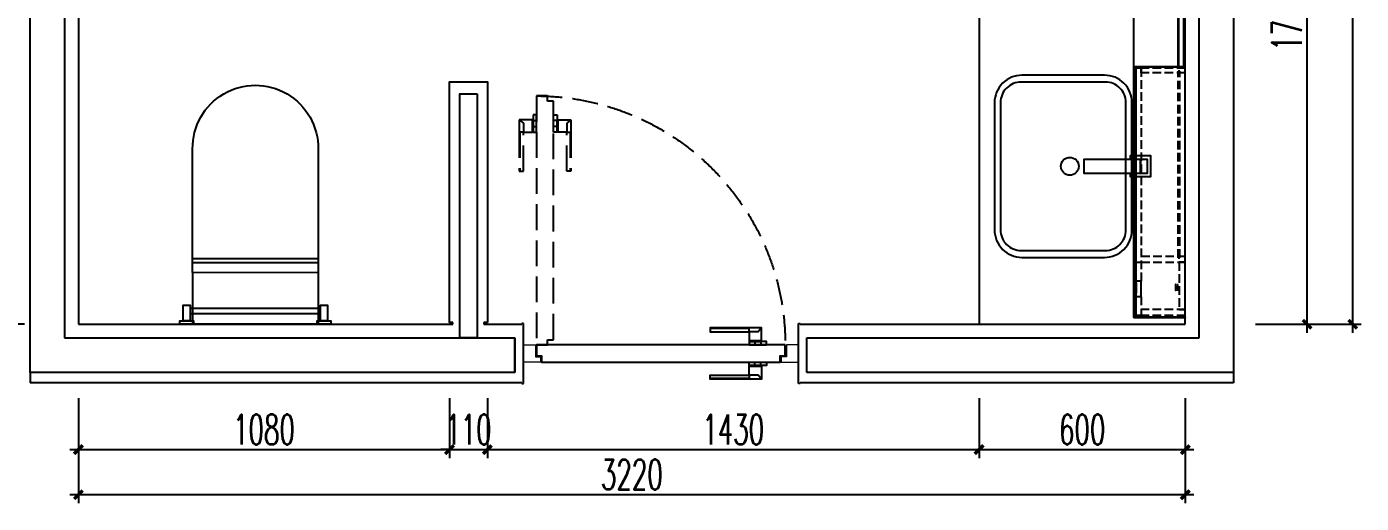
# Model space of a CAD drawing. Header units: inches. Extents: x 24920 to 61775, y 10942 to 38819.
# Drawn here: x 43937 to 47820, y 19195 to 20581 of the extents above; entities that cross this region are included whole.
import ezdxf

# ---------------------------------------------------------------- set-up
doc = ezdxf.new("R2010")
doc.units = ezdxf.units.IN
doc.header["$MEASUREMENT"] = 0
doc.header["$PDMODE"] = 1
for name, pattern in [('__DASH', [0.35, 0.25, -0.1]), ('DASH', [0.35, 0.25, -0.1]), ('DOT2', [0.125, 0, -0.125]), ('JIS_02_4.0', [5.5, 4, -1.5])]:
    doc.linetypes.add(name, pattern=pattern)
for name, color, linetype in [('A-新隔墙', 4, 'Continuous'), ('BS-SHORT CABINET', 40, 'Continuous'), ('DOOR', 60, 'Continuous'), ('DOOR--02', 8, 'Continuous'), ('DS-FINISH', 20, 'Continuous'), ('FF-FIXT', 2, 'Continuous'), ('FF-PLAN-BATH-洁具', 144, 'DOT2'), ('P-洁具及配件（地坪图不显示）', 143, 'Continuous'), ('WALL', 2, 'Continuous')]:
    doc.layers.add(name, color=color, linetype=linetype)
doc.layers.add('五金线', color=251, linetype='JIS_02_4.0', lineweight=13)
doc.styles.add('DIM', font='simplex.shx', dxfattribs={"width": 0.6, "bigfont": 'extfont.shx'})
doc.dimstyles.new('1比25', dxfattribs={"dimscale": 25, "dimtxt": 3.5, "dimasz": 1, "dimexe": 1, "dimexo": 1, "dimgap": 0.6, "dimtad": 1, "dimdec": 0, "dimrnd": 5, "dimzin": 0, "dimdsep": 46, "dimtxsty": 'DIM', "dimblk": 'ARCHTICK', "dimcen": 0.09, "dimdle": 1, "dimclrd": 1, "dimclre": 1, "dimclrt": 1, "dimadec": 0, "dimazin": 0, "dimtfac": 1, "dimtdec": 0, "dimtix": 1, "dimtmove": 2, "dimatfit": 3, "dimldrblk": '引线箭头（自定义）', "dimfxl": 0, "dimtolj": 1, "dimtzin": 0, "dimarcsym": 0})

# ---------------------------------------------------------------- blocks, each defined once
blk = doc.blocks.new('A$C1D4C37A8')
at = {"layer": 'FF-FIXT', "ltscale": 200}
for p, q in [((505.1, 365), (505, 0)), ((515, 0), (515.1, 365)), ((545.1, 365), (695, 365)), ((695, 0), (695, 365)), ((545, 0), (695, 0))]:
    blk.add_line(p, q, dxfattribs=at)
blk.add_lwpolyline([(185.1, 365.1), (545.1, 365), (545, 0), (185, 0.1, -1.013792)], format="xyb", close=True, dxfattribs=at)
blk = doc.blocks.new('M-700')
at = {"layer": 'DOOR'}
blk.add_lwpolyline([(-762, 50), (-38, 50), (-38, 18), (-53, 18), (-53, 0), (-747, 0), (-747, 18), (-762, 18), (-762, 50)], dxfattribs=at)
at = {"layer": 'DOOR--02', "linetype": 'DASH', "ltscale": 300}
for p, q in [((-136, 669), (-136, 555)), ((10, 669), (10, 555))]:
    blk.add_line(p, q, dxfattribs=at)
at = {"layer": 'DOOR--02'}
for p, q in [((-657, 98), (-543, 98)), ((-657, -48), (-543, -48))]:
    blk.add_line(p, q, dxfattribs=at)
at = {"layer": 'DOOR--02', "linetype": 'DASH', "ltscale": 300}
for points in [[(-38, 774), (-38, 50), (-70, 50), (-70, 65), (-88, 65), (-88, 759), (-70, 759), (-70, 774), (-38, 774)], [(-100, 670), (-100, 704.5), (-138, 704.5), (-138, 661.5)], [(-138, 704.5), (-126, 695), (-126, 669)], [(-88, 668.7), (-88, 719), (-98, 719), (-98, 668.7), (-88, 668.7)], [(-98, 702.5), (-88, 702.5)], [(-38, 719), (-38, 719)], [(-38, 668.7), (-38, 719), (-28, 719), (-28, 668.7), (-38, 668.7)], [(-28, 702.5), (-38, 702.5)], [(-26, 670), (-26, 704.5), (12, 704.5), (12, 661.5)], [(12, 704.5), (0, 695), (0, 669)], [(-138, 669), (-138, 555), (-126, 555), (-126, 669)], [(-128, 669), (-138, 669)], [(-128, 669), (-100, 669), (-100, 669)], [(-98, 685.5), (-88, 685.5)], [(-28, 685.5), (-38, 685.5)], [(2, 669), (-26, 669), (-26, 669)], [(12, 669), (12, 555), (0, 555), (0, 669)], [(2, 669), (12, 669)]]:
    blk.add_lwpolyline(points, dxfattribs=at)
for points in [[(-100, 704), (-100, 669.5), (-98, 669.5), (-98, 704)], [(-26, 704), (-26, 669.5), (-28, 669.5), (-28, 704)]]:
    blk.add_lwpolyline(points, close=True, dxfattribs=at)
at = {"layer": 'DOOR--02'}
for points in [[(-658, 62), (-692.5, 62), (-692.5, 100), (-649.5, 100)], [(-657, 100), (-543, 100), (-543, 88), (-657, 88)], [(-657, 90), (-657, 100)], [(-657, 90), (-657, 62), (-657, 62)], [(-656.7, 50), (-707, 50), (-707, 60), (-656.7, 60), (-656.7, 50)], [(-707, 50), (-707, 50)], [(-656.7, 0), (-707, 0), (-707, -10), (-656.7, -10), (-656.7, 0)], [(-658, -12), (-692.5, -12), (-692.5, -50), (-649.5, -50)], [(-657, -40), (-657, -12), (-657, -12)], [(-657, -50), (-543, -50), (-543, -38), (-657, -38)], [(-657, -40), (-657, -50)]]:
    blk.add_lwpolyline(points, dxfattribs=at)
at = {"layer": 'DOOR--02', "ltscale": 0.1}
for points in [[(-692.5, 100), (-683, 88), (-657, 88)], [(-690.5, 60), (-690.5, 50)], [(-673.5, 60), (-673.5, 50)], [(-692.5, -50), (-683, -38), (-657, -38)], [(-690.5, -10), (-690.5, 0)], [(-673.5, -10), (-673.5, 0)]]:
    blk.add_lwpolyline(points, dxfattribs=at)
at = {"layer": 'DOOR--02'}
for points in [[(-692, 62), (-657.5, 62), (-657.5, 60), (-692, 60)], [(-692, -12), (-657.5, -12), (-657.5, -10), (-692, -10)]]:
    blk.add_lwpolyline(points, close=True, dxfattribs=at)
at = {"layer": 'DOOR--02', "linetype": 'DASH', "ltscale": 300}
blk.add_arc((-38, 50), 724, 90, 182.5332, dxfattribs=at)
at = {"layer": 'DS-FINISH', "linetype": 'Continuous', "lineweight": 0, "ltscale": 1000}
for points in [[(-765, 15), (-750, 15), (-750, 0), (-800, 0), (-800, 50), (-765, 50)], [(-35, 15), (-50, 15), (-50, 0), (0, 0), (0, 50), (-35, 50)]]:
    blk.add_lwpolyline(points, close=True, dxfattribs=at)
blk = doc.blocks.new('*U674')
blk.add_blockref('M-700', (0, 0))
blk = doc.blocks.new('A$C61837423')
at = {"layer": '五金线'}
for p, q in [((-0.5, 1, 0), (-0.5, 8, 0)), ((-0.5, 8, 0), (15.5, 8, 0)), ((-0.5, 1, 0), (-0.5, 8, 0)), ((-0.5, 8, 0), (15.5, 8, 0)), ((-0.5, 8, 0), (15.5, 8, 0)), ((0.5, 1, 0), (0.5, 8, 0)), ((0.5, 7, 0), (14.5, 7, 0)), ((5.8, 2.4, 0), (5.1, 1.6, 0)), ((7.5, 2.7, 0), (7.5, 1.3, 0)), ((9.2, 2.4, 0), (9.9, 1.6, 0)), ((14.5, 8, 0), (14.5, 1, 0)), ((15.5, 8, 0), (15.5, 1, 0)), ((15.5, 8, 0), (15.5, 1, 0)), ((15.5, 8, 0), (15.5, 1, 0))]:
    blk.add_line(p, q, dxfattribs=at)
at = {"layer": '五金线', "elevation": 0}
for points in [[(16.5, 0), (-1.5, 0), (-1.5, 1), (16.5, 1)], [(14.5, 7), (0.5, 7), (0.5, 5.2), (14.5, 5.2)], [(11.1, 5.2), (3.9, 5.2), (3.9, 2.7), (11.1, 2.7)]]:
    blk.add_lwpolyline(points, close=True, dxfattribs=at)
blk = doc.blocks.new('A$C320D6F55')
at = {"layer": 'FF-PLAN-BATH-洁具', "color": 2, "linetype": 'ByBlock', "ltscale": 0.5}
blk.add_lwpolyline([(80, -265), (320, -265, 0.414214), (400, -185), (400, 185, 0.414214), (320, 265), (80, 265, 0.414214), (0, 185), (0, -185, 0.414214)], format="xyb", close=True, dxfattribs=at)
at = {"layer": 'FF-PLAN-BATH-洁具', "color": 8, "linetype": 'ByBlock', "ltscale": 0.5}
blk.add_lwpolyline([(77.5, -245), (322.5, -245, 0.414214), (382.5, -185), (382.5, 185, 0.414214), (322.5, 245), (77.5, 245, 0.414214), (17.5, 185), (17.5, -185, 0.414214)], format="xyb", close=True, dxfattribs=at)
for points in [[(425.1, -20), (425.1, 20), (260.1, 20), (260.1, -20)], [(425.1, 20), (425.1, -20), (445.1, -20), (445.1, 20)]]:
    blk.add_lwpolyline(points, close=True, dxfattribs=at)
blk.add_lwpolyline([(395.1, -20), (395.1, -30), (455.1, -30), (455.1, 30), (395.1, 30), (395.1, 20)], dxfattribs=at)
blk.add_circle((219.1, 0), 26, dxfattribs=at)
blk = doc.blocks.new('A$C26907F3B')
at = {"layer": 'BS-SHORT CABINET'}
h = blk.add_hatch(dxfattribs=at)
h.set_pattern_fill('AR-SAND', color=8, scale=0.03)
h.set_pattern_definition([(37.5, (-60670.8478, -15886.3199), (-0.04800094, 1.468239712), [0, -1.15824, 0, -1.2954, 0, -1.23825]), (7.5, (-60670.8478, -15886.32), (1.34856985, 2.1504753), [0, -0.62484, 0, -1.04394, 0, -0.40005]), (327.5, (-60671.785, -15886.32), (2.37297711, 0.004311554), [0, -0.381, 0, -1.3716, 0, -1.7907]), (317.5, (-60671.785, -15886.32), (2.29066936, 0.66878797), [0, -0.1905, 0, -0.89916, 0, -1.0287])])
h.paths.add_polyline_path([(90, 1555.2), (60, 1555.2), (60, 1550.2), (90, 1550.2)])
h = blk.add_hatch(dxfattribs=at)
h.set_pattern_fill('AR-SAND', color=8, scale=0.03)
h.set_pattern_definition([(37.5, (-59861.2367, -15886.3199), (-0.048000939, 1.468239712), [0, -1.15824, 0, -1.2954, 0, -1.23825]), (7.5, (-59861.2367, -15886.32), (1.34856985, 2.1504753), [0, -0.62484, 0, -1.04394, 0, -0.40005]), (327.5, (-59862.1739, -15886.32), (2.37297711, 0.004311554), [0, -0.381, 0, -1.3716, 0, -1.7907]), (317.5, (-59862.174, -15886.32), (2.29066936, 0.66878797), [0, -0.1905, 0, -0.89916, 0, -1.0287])])
h.paths.add_polyline_path([(1649.6, 1555.2), (1679.6, 1555.2), (1679.6, 1550.2), (1649.6, 1550.2)])
at = {"layer": 'BS-SHORT CABINET', "color": 8, "linetype": '__DASH', "ltscale": 100}
for p, q in [((-999.6, 1698.2), (-999.6, 1548.2)), ((-994.6, 1698.2), (-994.6, 1570.2)), ((-500.5, 1682.2, 0), (-981.6, 1682.2, 0)), ((-981.6, 1677.2, 0), (-981.6, 1682.2, 0)), ((-500.5, 1677.2, 0), (-981.6, 1677.2, 0)), ((-976.6, 1698.2), (-976.6, 1570.2)), ((-505.5, 1698.2, 0), (-505.5, 1570.2, 0)), ((-500.5, 1682.2, 0), (-500.5, 1677.2, 0)), ((-487.5, 1698.2, 0), (-487.5, 1570.2, 0)), ((-9, 1682.2, 0), (-474.5, 1682.2, 0)), ((-474.5, 1682.2, 0), (-474.5, 1677.2, 0)), ((-9, 1677.2, 0), (-474.5, 1677.2, 0)), ((-469.5, 1698.2, 0), (-469.5, 1570.2, 0)), ((-9, 1698.2, 0), (-9, 1570.2, 0)), ((-9, 1682.2, 0), (-9, 1677.2, 0)), ((9, 1698.2, 0), (9, 1570.2, 0)), ((150, 1570.2, 0), (150, 1698.2, 0)), ((702, 1682.2, 0), (163, 1682.2, 0)), ((163, 1677.2, 0), (163, 1682.2, 0)), ((702, 1677.2, 0), (163, 1677.2, 0)), ((168, 1570.2, 0), (168, 1698.2, 0)), ((697, 1698.2, 0), (697, 1570.2, 0)), ((702, 1677.2, 0), (702, 1682.2, 0)), ((715, 1698.2, 0), (715, 1588.2, 0)), ((719, 1678.2, 0), (719, 1693.2, 0)), ((719, 1676.2, 0), (719, 1676.2, 0)), ((719, 1672.2, 0), (719, 1672.2, 0)), ((1025, 1698.2, 0), (1025, 1588.2, 0)), ((1576.6, 1682.2, 0), (1034, 1682.2, 0)), ((1034, 1682.2, 0), (1034, 1677.2, 0)), ((1576.6, 1677.2, 0), (1034, 1677.2, 0)), ((1039, 1698.2, 0), (1039, 1570.2, 0)), ((1571.6, 1570.2, 0), (1571.6, 1698.2, 0)), ((1576.6, 1677.2, 0), (1576.6, 1682.2, 0)), ((1589.6, 1570.2, 0), (1589.6, 1698.2, 0)), ((1727, 1698.2, 0), (1727, 1570.2, 0)), ((1745, 1698.2, 0), (1745, 1570.2, 0)), ((1750, 1698.2, 0), (1750, 1548.2, 0)), ((-994.6, 1555.2), (-994.6, 1588.2)), ((0, 1570.2, 0), (-994.6, 1570.2)), ((-994.6, 1552.2, 0), (-994.6, 1555.2, 0)), ((-487.5, 1570.2, 0), (-487.5, 1548.2, 0)), ((0, 1570.2, 0), (60, 1570.2, 0)), ((0, 1570.2, 0), (0, 1548.2, 0)), ((95, 1570.2, 0), (715, 1570.2, 0)), ((150, 1548.2, 0), (150, 1570.2, 0)), ((1024, 1588.2, 0), (1025, 1588.2, 0)), ((1025, 1570.2, 0), (1644.6, 1570.2, 0)), ((1039, 1570.2, 0), (1025, 1570.2, 0)), ((1589.6, 1548.2, 0), (1589.6, 1570.2, 0)), ((1690, 1570.2, 0), (1745, 1570.2, 0)), ((1745, 1555.2, 0), (1745, 1588.2, 0)), ((-999.6, 1548.2), (-994.6, 1548.2)), ((-998.3, 1548.2), (-997.6, 1548.2)), ((-992.6, 1550.2, 0), (-994.6, 1552.2, 0)), ((1750, 1548.2, 0), (1745, 1548.2, 0)), ((1748.8, 1548.2, 0), (1748, 1548.2, 0))]:
    blk.add_line(p, q, dxfattribs=at)
at = {"layer": 'BS-SHORT CABINET', "color": 8}
for p, q in [((1750, 1698.2, 0), (-999.6, 1698.2)), ((719, 1693.2, 0), (1021, 1693.2, 0)), ((719, 1678.2, 0), (719, 1570.2, 0)), ((719, 1678.2, 0), (1021, 1678.2, 0)), ((1020, 1677.2, 0), (720, 1677.2, 0)), ((1021, 1693.2, 0), (1021, 1570.2, 0)), ((-994.6, 1555.2, 0), (0, 1555.2, 0)), ((55, 1570.2, 0), (55, 1555.2, 0)), ((55, 1570.2, 0), (95, 1570.2, 0)), ((60, 1555.2, 0), (60, 1550.2, 0)), ((90, 1555.2, 0), (60, 1555.2, 0)), ((90, 1555.2, 0), (90, 1550.2, 0)), ((95, 1570.2, 0), (95, 1555.2, 0)), ((715, 1550.2, 0), (715, 1588.2, 0)), ((715, 1555.2, 0), (715, 1588.2, 0)), ((715, 1555.2, 0), (715, 1588.2, 0)), ((716, 1588.2, 0), (715, 1588.2, 0)), ((1644.6, 1570.2, 0), (1644.6, 1555.2, 0)), ((1690, 1570.2, 0), (1644.6, 1570.2, 0)), ((1649.6, 1555.2, 0), (1649.6, 1550.2, 0)), ((1649.6, 1555.2, 0), (1679.6, 1555.2, 0)), ((1679.6, 1555.2, 0), (1679.6, 1550.2, 0)), ((1690, 1570.2, 0), (1690, 1555.2, 0)), ((1746.6, 1548.2, 0), (-994.6, 1548.2)), ((0, 1550.2, 0), (-992.6, 1550.2, 0)), ((0, 1550.2, 0), (60, 1550.2, 0)), ((60, 1550.2, 0), (90, 1550.2, 0)), ((713, 1550.2, 0), (715, 1552.2, 0)), ((1020, 1548.2, 0), (715, 1548.2, 0)), ((715, 1548.2, 0), (715, 1548.2, 0)), ((1020, 1548.2, 0), (1025, 1548.2, 0)), ((1679.6, 1550.2, 0), (1649.6, 1550.2, 0))]:
    blk.add_line(p, q, dxfattribs=at)
at = {"layer": 'BS-SHORT CABINET', "color": 2}
for p, q in [((0, 1098.2), (0, 1548.2, 0)), ((0, 1098.2, 0), (1770, 1098.2))]:
    blk.add_line(p, q, dxfattribs=at)
at = {"layer": 'BS-SHORT CABINET', "color": 8}
blk.add_lwpolyline([(-995.6, 1588.2), (-994.6, 1588.2), (-994.6, 1548.2), (-999.6, 1548.2), (-999.6, 1698.2), (-998.6, 1698.2), (-998.6, 1698.2), (-999.6, 1698.2), (-999.6, 1698.2), (-998.6, 1698.2), (-998.6, 1549.2), (-995.6, 1549.2), (-995.6, 1588.2)], dxfattribs=at)
at = {"layer": 'BS-SHORT CABINET', "color": 8, "linetype": '__DASH', "ltscale": 100, "elevation": 0}
for points in [[(9, 1698.2), (150, 1698.2), (150, 1680.2), (9, 1680.2)], [(60, 1680.2), (60, 1658.2), (9, 1658.2), (9, 1680.2)], [(1727, 1698.2), (1589.6, 1698.2), (1589.6, 1680.2), (1727, 1680.2)]]:
    blk.add_lwpolyline(points, close=True, dxfattribs=at)
at = {"layer": 'BS-SHORT CABINET', "color": 8, "elevation": 0}
for points in [[(715, 1588.2), (715, 1548.2), (720, 1548.2), (720, 1677.2)], [(716, 1588.2), (716, 1549.2), (719, 1549.2), (719, 1678.2), (1020, 1678.2)], [(1024, 1588.2), (1024, 1549.2), (1021, 1549.2), (1021, 1678.2), (720, 1678.2)], [(1025, 1588.2), (1025, 1548.2), (1020, 1548.2), (1020, 1677.2)], [(1746, 1588.2), (1745, 1588.2), (1745, 1548.2), (1750, 1548.2), (1750, 1698.2), (1749, 1698.2), (1749, 1698.2), (1750, 1698.2), (1750, 1698.2), (1749, 1698.2), (1749, 1549.2), (1746, 1549.2), (1746, 1588.2)], [(65, 1555.2), (0, 1555.2), (0, 1552.2)], [(715, 1555.2), (95, 1555.2)], [(1649.6, 1555.2), (1025, 1555.2)], [(1679.6, 1550.2), (1743, 1550.2), (1745, 1552.2), (1745, 1555.2), (1679.6, 1555.2)], [(90, 1550.2), (713, 1550.2)], [(1025, 1550.2), (1649.6, 1550.2)]]:
    blk.add_lwpolyline(points, dxfattribs=at)
at = {"layer": 'BS-SHORT CABINET', "color": 8, "linetype": '__DASH', "ltscale": 100}
blk.add_blockref('A$C61837423', (60.3, 1669.2, 0), dxfattribs=at)
at = {"layer": 'BS-SHORT CABINET', "color": 8, "linetype": '__DASH', "ltscale": 100, "xscale": -1}
blk.add_blockref('A$C61837423', (1670.3, 1669.2, 0), dxfattribs=at)
at = {"layer": 'FF-FIXT', "ltscale": 3, "rotation": 90}
for p in [(432.4, 1163.1, 0), (1310.6, 1143.1, 0)]:
    blk.add_blockref('A$C320D6F55', p, dxfattribs=at)
blk = doc.blocks.new('A$C055770E0')
at = {"layer": 'P-洁具及配件（地坪图不显示）', "color": 1, "ltscale": 200}
blk.add_line((-220, 0), (220, 0), dxfattribs=at)
at = {"layer": 'P-洁具及配件（地坪图不显示）', "color": 1}
for points in [[(-220, 0), (-180, 0), (-180, -10), (-220, -10)], [(180, 0), (220, 0), (220, -10), (180, -10)], [(-210, -10), (-190, -10), (-190, -55), (-210, -55)], [(-190, -46.1), (190, -46.1), (190, -31.1), (-190, -31.1)], [(190, -10), (210, -10), (210, -55), (190, -55)]]:
    blk.add_lwpolyline(points, close=True, dxfattribs=at)
blk = doc.blocks.new('_ArchTick')
at = {"color": 0, "linetype": 'ByBlock', "const_width": 0.4}
blk.add_lwpolyline([(-0.5, -0.5), (0.5, 0.5)], dxfattribs=at)
blk = doc.blocks.new('*D1165')
at = {"color": 1, "lineweight": -2, "transparency": 16777216}
for p, q in [((44151.1, 19216.2), (44151.1, 19041.2)), ((45230.9, 19216.2), (45230.9, 19041.2)), ((44126.1, 19066.2), (45255.9, 19066.2))]:
    blk.add_line(p, q, dxfattribs=at)
at = {"layer": 'Defpoints', "color": 0, "transparency": 16777216}
for p in [(44151.1, 19531.4), (45230.9, 19500.6), (45230.9, 19066.2)]:
    blk.add_point(p, dxfattribs=at)
at = {"color": 1, "lineweight": -2, "transparency": 16777216, "xscale": 25, "yscale": 25, "zscale": 25, "rotation": 180}
blk.add_blockref('_ArchTick', (44151.1, 19066.2), dxfattribs=at)
at = {"color": 1, "lineweight": -2, "transparency": 16777216, "xscale": 25, "yscale": 25, "zscale": 25}
blk.add_blockref('_ArchTick', (45230.9, 19066.2), dxfattribs=at)
at = {"color": 1, "transparency": 16777216, "insert": (44691, 19124.9), "char_height": 87.5, "attachment_point": 5, "style": 'DIM'}
blk.add_mtext('\\A1;1080', dxfattribs=at)
blk = doc.blocks.new('引线箭头（自定义）')
at = {"linetype": 'ByBlock', "lineweight": -2}
h = blk.add_hatch(color=8, dxfattribs=at)
h.dxf.hatch_style = 1
h.paths.add_polyline_path([(-1.2, -0.96), (-0.31, 0), (-1.2, 0.96), (-0.91, 1.21), (0, 0), (-0.91, -1.21)])
at = {"color": 0, "linetype": 'ByBlock', "lineweight": -2}
blk.add_line((-0.31, 0), (-4.75, 0), dxfattribs=at)
blk.add_lwpolyline([(-1.2, -0.96), (-0.31, 0), (-1.2, 0.96), (-0.91, 1.21), (0, 0), (-0.91, -1.21)], close=True, dxfattribs=at)
blk = doc.blocks.new('*D1166')
at = {"color": 1, "lineweight": -2, "transparency": 16777216}
for p, q in [((45230.9, 19216.2), (45230.9, 19041.2)), ((45340.9, 19216.2), (45340.9, 19041.2)), ((45230.9, 19066.2), (45205.9, 19066.2)), ((45230.9, 19066.2), (45340.9, 19066.2)), ((45340.9, 19066.2), (45365.9, 19066.2))]:
    blk.add_line(p, q, dxfattribs=at)
at = {"layer": 'Defpoints', "color": 0, "transparency": 16777216}
for p in [(45230.9, 19500.6), (45340.9, 19507.9), (45340.9, 19066.2)]:
    blk.add_point(p, dxfattribs=at)
at = {"color": 1, "lineweight": -2, "transparency": 16777216, "xscale": 25, "yscale": 25, "zscale": 25}
blk.add_blockref('_ArchTick', (45230.9, 19066.2), dxfattribs=at)
at = {"color": 1, "lineweight": -2, "transparency": 16777216, "xscale": 25, "yscale": 25, "zscale": 25, "rotation": 180}
blk.add_blockref('_ArchTick', (45340.9, 19066.2), dxfattribs=at)
at = {"color": 1, "transparency": 16777216, "insert": (45285.9, 19124.9), "char_height": 87.5, "attachment_point": 5, "style": 'DIM'}
blk.add_mtext('\\A1;110', dxfattribs=at)
blk = doc.blocks.new('*D1167')
at = {"color": 1, "lineweight": -2, "transparency": 16777216}
for p, q in [((45340.9, 19216.2), (45340.9, 19041.2)), ((46771.5, 19216.2), (46771.5, 19041.2)), ((45315.9, 19066.2), (46796.5, 19066.2))]:
    blk.add_line(p, q, dxfattribs=at)
at = {"layer": 'Defpoints', "color": 0, "transparency": 16777216}
for p in [(45340.9, 19507.9), (46771.5, 19528.3, 0), (46771.5, 19066.2)]:
    blk.add_point(p, dxfattribs=at)
at = {"color": 1, "lineweight": -2, "transparency": 16777216, "xscale": 25, "yscale": 25, "zscale": 25, "rotation": 180}
blk.add_blockref('_ArchTick', (45340.9, 19066.2), dxfattribs=at)
at = {"color": 1, "lineweight": -2, "transparency": 16777216, "xscale": 25, "yscale": 25, "zscale": 25}
blk.add_blockref('_ArchTick', (46771.5, 19066.2), dxfattribs=at)
at = {"color": 1, "transparency": 16777216, "insert": (46056.2, 19124.9), "char_height": 87.5, "attachment_point": 5, "style": 'DIM'}
blk.add_mtext('\\A1;1430', dxfattribs=at)
blk = doc.blocks.new('*D1168')
at = {"color": 1, "lineweight": -2, "transparency": 16777216}
for p, q in [((46771.5, 19216.2), (46771.5, 19041.2)), ((47371.5, 19216.2), (47371.5, 19041.2)), ((46746.5, 19066.2), (47396.5, 19066.2))]:
    blk.add_line(p, q, dxfattribs=at)
at = {"layer": 'Defpoints', "color": 0, "transparency": 16777216}
for p in [(46771.5, 19528.3, 0), (47371.5, 19431), (47371.5, 19066.2)]:
    blk.add_point(p, dxfattribs=at)
at = {"color": 1, "lineweight": -2, "transparency": 16777216, "xscale": 25, "yscale": 25, "zscale": 25, "rotation": 180}
blk.add_blockref('_ArchTick', (46771.5, 19066.2), dxfattribs=at)
at = {"color": 1, "lineweight": -2, "transparency": 16777216, "xscale": 25, "yscale": 25, "zscale": 25}
blk.add_blockref('_ArchTick', (47371.5, 19066.2), dxfattribs=at)
at = {"color": 1, "transparency": 16777216, "insert": (47071.5, 19124.9), "char_height": 87.5, "attachment_point": 5, "style": 'DIM'}
blk.add_mtext('\\A1;600', dxfattribs=at)
blk = doc.blocks.new('*D1483')
at = {"color": 1, "lineweight": -2, "transparency": 16777216}
for p, q in [((44151.1, 19085.1), (44151.1, 18910.1)), ((47371.5, 19085.1), (47371.5, 18910.1)), ((47396.5, 18935.1), (44126.1, 18935.1))]:
    blk.add_line(p, q, dxfattribs=at)
at = {"layer": 'Defpoints', "color": 0, "transparency": 16777216}
for p in [(44151.1, 19164.2), (47371.5, 19164.2), (44151.1, 18935.1)]:
    blk.add_point(p, dxfattribs=at)
at = {"color": 1, "lineweight": -2, "transparency": 16777216, "xscale": 25, "yscale": 25, "zscale": 25, "rotation": 180}
blk.add_blockref('_ArchTick', (44151.1, 18935.1), dxfattribs=at)
at = {"color": 1, "lineweight": -2, "transparency": 16777216, "xscale": 25, "yscale": 25, "zscale": 25}
blk.add_blockref('_ArchTick', (47371.5, 18935.1), dxfattribs=at)
at = {"color": 1, "transparency": 16777216, "insert": (45761.3, 18993.8), "char_height": 87.5, "attachment_point": 5, "style": 'DIM'}
blk.add_mtext('\\A1;3220', dxfattribs=at)
blk = doc.blocks.new('*D1169')
at = {"color": 1, "lineweight": -2, "transparency": 16777216}
for p, q in [((43994, 20931.1), (43819, 20931.1)), ((43844, 19406.1), (43844, 20956.1)), ((43994, 19431.1), (43819, 19431.1))]:
    blk.add_line(p, q, dxfattribs=at)
at = {"layer": 'Defpoints', "color": 0, "transparency": 16777216}
for p in [(43844, 20931.1), (44172.4, 20931.1), (44151.1, 19431.1)]:
    blk.add_point(p, dxfattribs=at)
at = {"color": 1, "lineweight": -2, "transparency": 16777216, "xscale": 25, "yscale": 25, "zscale": 25}
for p, rotation in [((43844, 20931.1), 90), ((43844, 19431.1), 270)]:
    blk.add_blockref('_ArchTick', p, dxfattribs=dict(at, rotation=rotation))
at = {"color": 1, "transparency": 16777216, "insert": (43785.2, 20181.1), "char_height": 87.5, "attachment_point": 5, "rotation": 90, "style": 'DIM'}
blk.add_mtext('\\A1;1500', dxfattribs=at)
blk = doc.blocks.new('*D1175')
at = {"color": 1, "lineweight": -2, "transparency": 16777216}
for p, q in [((47726, 19406), (47726, 21226)), ((47576, 21201), (47751, 21201)), ((47576, 19431), (47751, 19431))]:
    blk.add_line(p, q, dxfattribs=at)
at = {"layer": 'Defpoints', "color": 0, "transparency": 16777216}
for p in [(46638.2, 21201), (47726, 21201), (46638.2, 19431)]:
    blk.add_point(p, dxfattribs=at)
at = {"color": 1, "lineweight": -2, "transparency": 16777216, "xscale": 25, "yscale": 25, "zscale": 25}
for p, rotation in [((47726, 21201), 90), ((47726, 19431), 270)]:
    blk.add_blockref('_ArchTick', p, dxfattribs=dict(at, rotation=rotation))
at = {"color": 1, "transparency": 16777216, "insert": (47667.3, 20316), "char_height": 87.5, "attachment_point": 5, "rotation": 90, "style": 'DIM'}
blk.add_mtext('\\A1;1770', dxfattribs=at)
blk = doc.blocks.new('*D1482')
at = {"color": 1, "lineweight": -2, "transparency": 16777216}
for p, q in [((47858.6, 19406), (47858.6, 22225.6)), ((47708.6, 22200.6), (47883.6, 22200.6)), ((47708.6, 19431), (47883.6, 19431))]:
    blk.add_line(p, q, dxfattribs=at)
at = {"layer": 'Defpoints', "color": 0, "transparency": 16777216}
for p in [(47663.5, 22200.6), (47858.6, 22200.6), (47663.5, 19431)]:
    blk.add_point(p, dxfattribs=at)
at = {"color": 1, "lineweight": -2, "transparency": 16777216, "xscale": 25, "yscale": 25, "zscale": 25}
for p, rotation in [((47858.6, 22200.6), 90), ((47858.6, 19431), 270)]:
    blk.add_blockref('_ArchTick', p, dxfattribs=dict(at, rotation=rotation))
at = {"color": 1, "transparency": 16777216, "insert": (47799.9, 20815.8), "char_height": 87.5, "attachment_point": 5, "rotation": 90, "style": 'DIM'}
blk.add_mtext('\\A1;2770', dxfattribs=at)
blk = doc.blocks.new('sggs')
at = {"color": 3}
for p, q in [((45330.9, 19431.1), (45440.8, 19431)), ((44011.2, 19291), (44011.2, 19261)), ((45440.8, 19261), (44011.2, 19261)), ((47511.5, 19291), (47511.5, 19261))]:
    blk.add_line(p, q, dxfattribs=at)
at = {"layer": 'A-新隔墙'}
blk.add_lwpolyline([(45311.1, 20101.1), (45311.1, 19391.1), (45261.1, 19391.1), (45261.1, 20101.1)], close=True, dxfattribs=at)
at = {"layer": 'DS-FINISH', "color": 3}
for p, q in [((47371.5, 19431), (47371.5, 22200.6)), ((45445.8, 19433), (45440.8, 19433)), ((45440.8, 19433), (45440.8, 19431)), ((45445.8, 19259), (45445.8, 19433)), ((46245.8, 19259), (46245.8, 19433)), ((46245.8, 19433), (46250.8, 19433)), ((46250.8, 19433), (46250.8, 19431)), ((46250.8, 19431), (47371.5, 19431)), ((45440.8, 19261), (45440.8, 19259)), ((47511.5, 19261), (46250.8, 19261)), ((46250.8, 19261), (46250.8, 19259)), ((45440.8, 19259), (45445.8, 19259)), ((46250.8, 19259), (46245.8, 19259))]:
    blk.add_line(p, q, dxfattribs=at)
for points in [[(44151.1, 21013.1), (44156.1, 21013.1), (44156.1, 20929.1), (44151.1, 20929.1), (44151.1, 19431.1)], [(45240.9, 19436.1), (45230.9, 19436.1), (45230.9, 20136.1), (45340.9, 20136.1), (45340.9, 19436.1)], [(44151.1, 19431.1), (45180.7, 19431.1), (45180.9, 19431.1), (45240.9, 19431.1)], [(45340.9, 19436.1), (45330.9, 19436.1)]]:
    blk.add_lwpolyline(points, dxfattribs=at)
at = {"layer": 'DS-FINISH'}
for points in [[(45240.9, 19431.1), (45240.9, 19436.1)], [(45330.9, 19436.1), (45330.9, 19431.1)]]:
    blk.add_lwpolyline(points, dxfattribs=at)
at = {"layer": 'WALL', "color": 4}
for p, q in [((44011.2, 19291), (44011.2, 22240.6)), ((47411.5, 19391), (47411.5, 22240.6)), ((47511.5, 22240.6), (47511.5, 19291)), ((44111.1, 19391.1), (45420.8, 19391.1)), ((45420.8, 19391.1), (45420.8, 19291)), ((45420.8, 19291), (45420.8, 19391)), ((46270.8, 19291), (46270.8, 19391)), ((46270.8, 19391), (47411.5, 19391)), ((45420.8, 19291), (44011.2, 19291)), ((47511.5, 19291), (46270.8, 19291))]:
    blk.add_line(p, q, dxfattribs=at)
blk.add_lwpolyline([(44011.2, 22240.6), (44111.1, 22240.6), (44111.1, 19391.1)], dxfattribs=at)
at = {"layer": 'BS-SHORT CABINET', "rotation": 270}
blk.add_blockref('A$C26907F3B', (45673.3, 21201, 0), dxfattribs=at)
at = {"layer": 'DOOR', "xscale": -1, "rotation": 359.9999999999999}
blk.add_blockref('*U674', (45445.8, 19321), dxfattribs=at)
at = {"layer": 'FF-FIXT', "ltscale": 3}
for name, p, rotation in [('A$C1D4C37A8', (44483.4, 20126), 270), ('A$C055770E0', (44665.9, 19431.1), 180)]:
    blk.add_blockref(name, p, dxfattribs=dict(at, rotation=rotation))
for base, p1, p2, picture, middle in [((47858.6, 22200.6), (47663.5, 19431), (47663.5, 22200.6), '*D1482', (47799.9, 20815.8)), ((47726, 21201), (46638.2, 19431), (46638.2, 21201), '*D1175', (47667.3, 20316)), ((43844, 20931.1), (44151.1, 19431.1), (44172.4, 20931.1), '*D1169', (43785.2, 20181.1))]:
    dim = blk.add_linear_dim(base=base, p1=p1, p2=p2, angle=90, dimstyle='1比25')
    dim.commit()
    dim.dimension.update_dxf_attribs({"geometry": picture, "text_midpoint": middle})
for base, p1, p2, picture, middle in [((45230.9, 19066.2), (44151.1, 19531.4), (45230.9, 19500.6), '*D1165', (44691, 19124.9)), ((45340.9, 19066.2), (45230.9, 19500.6), (45340.9, 19507.9), '*D1166', (45285.9, 19124.9)), ((46771.5, 19066.2), (45340.9, 19507.9), (46771.5, 19528.3, 0), '*D1167', (46056.2, 19124.9)), ((47371.5, 19066.2), (46771.5, 19528.3, 0), (47371.5, 19431), '*D1168', (47071.5, 19124.9)), ((44151.1, 18935.1), (47371.5, 19164.2), (44151.1, 19164.2), '*D1483', (45761.3, 18993.8))]:
    dim = blk.add_linear_dim(base=base, p1=p1, p2=p2, dimstyle='1比25')
    dim.commit()
    dim.dimension.update_dxf_attribs({"geometry": picture, "text_midpoint": middle})

msp = doc.modelspace()

# ---------------------------------------------------------------- block references
msp.add_blockref('sggs', (-64, 285))

doc.saveas('drawing.dxf')
